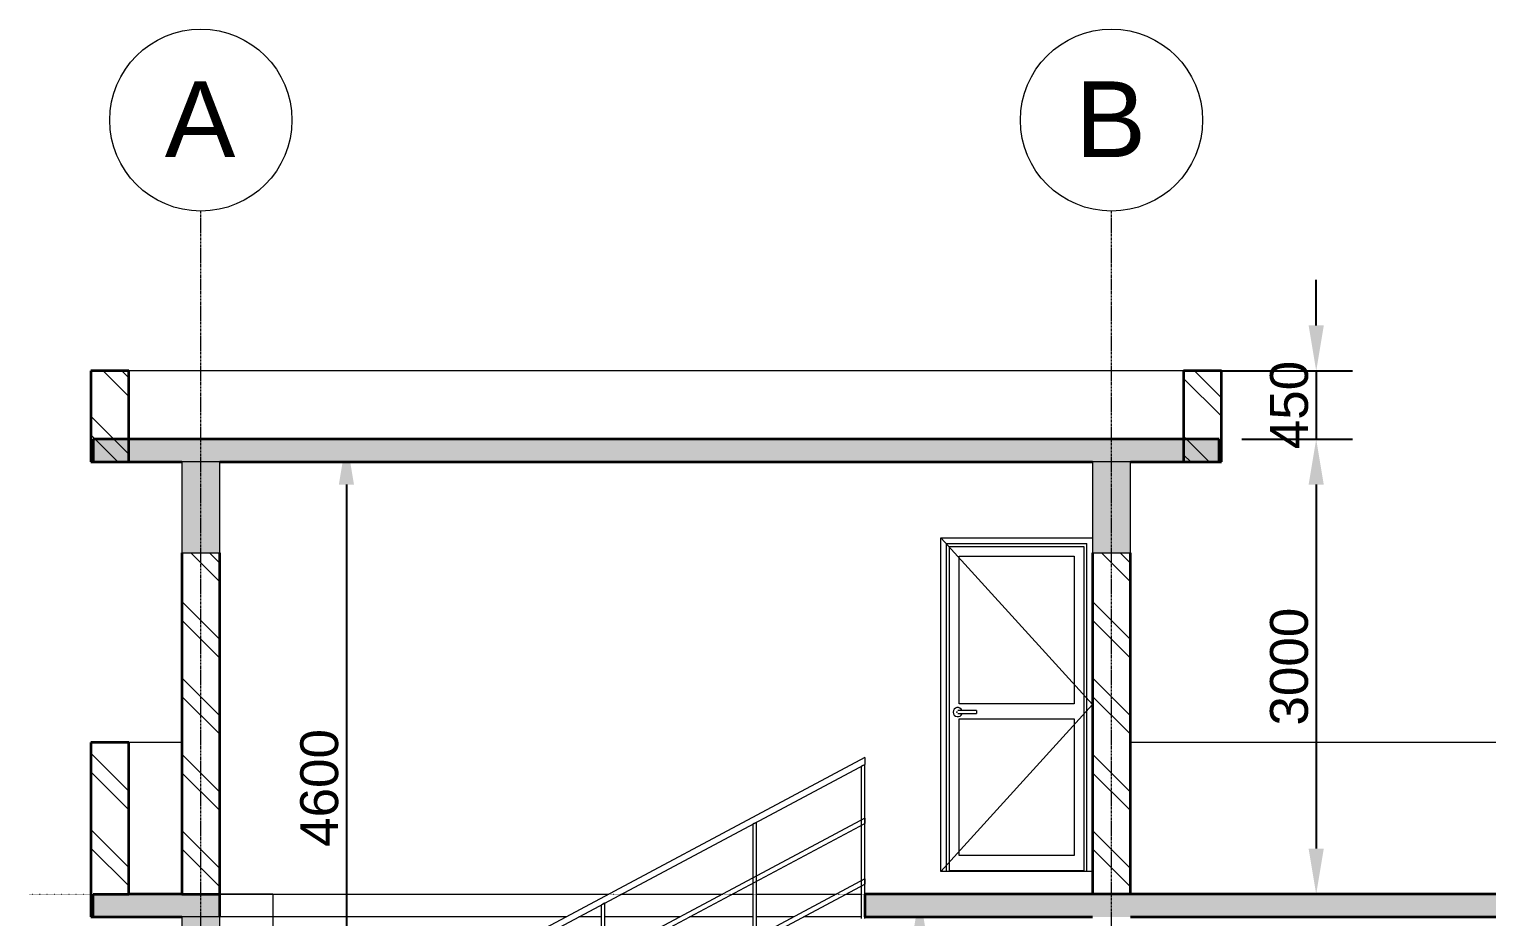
# Model space of a CAD drawing. Header units: millimetres. Extents: x -22696 to 333987, y -7117 to 2643871.
# Drawn here: x 97618 to 107223, y 7250 to 13104 of the extents above; entities that cross this region are included whole.
import ezdxf

# ---------------------------------------------------------------- set-up
doc = ezdxf.new("R2010")
doc.units = ezdxf.units.MM
doc.linetypes.add('Dot 2mm', pattern=[2, 0, -2])
doc.linetypes.add('Grid Line', pattern=[22.225, 12.7, -3.175, 3.175, -3.175])
for name, color, linetype, lineweight in [('A-010-M_LINE-T', 7, 'Continuous', 18), ('A_Center_Line', 7, 'Continuous', 9), ('A_Col_Ele', 7, 'Continuous', 18), ('A_Detail_Ele', 7, 'Continuous', 18), ('A_Dim1', 7, 'Continuous', 9), ('A_Door_Ele', 7, 'Continuous', 9), ('A_Floor_Ele', 7, 'Continuous', 9), ('A_Floor_Plan_Cut', 7, 'Continuous', 35), ('A_Floor_Sec', 7, 'Continuous', 35), ('A_level', 7, 'Continuous', 9), ('A_Railing', 250, 'Continuous', 9), ('A_Wall_Ele', 7, 'Continuous', 9), ('A_Wall_Plan', 7, 'Continuous', 35), ('A_Wall_Sec', 7, 'Continuous', 35)]:
    doc.layers.add(name, color=color, linetype=linetype, lineweight=lineweight)
doc.styles.add('Arial', font='arial.ttf', dxfattribs={"height": 250})
doc.styles.add('Arial_4', font='arial.ttf', dxfattribs={"height": 500})
doc.dimstyles.new('MM_Diagonal_-_2_5mm_Arial', dxfattribs={"dimscale": 304.8, "dimtxt": 255.06485, "dimasz": 0.984252, "dimexe": 0.787402, "dimexo": 0.492126, "dimgap": 0.164042, "dimtad": 1, "dimdec": 0, "dimzin": 0, "dimdsep": 46, "dimtxsty": 'Arial', "dimsah": 1, "dimcen": 0.09, "dimazin": 0, "dimtfac": 1, "dimtdec": 4, "dimtix": 1, "dimtmove": 0, "dimatfit": 3, "dimfxl": 0, "dimtvp": 1, "dimtolj": 1, "dimtzin": 0, "dimarcsym": 0})

# ---------------------------------------------------------------- blocks, each defined once
blk = doc.blocks.new('Railing - 25mm 2-542654-Section 2')
at = {"layer": 'A_Railing'}
for p, q in [((3637.1, 7861.1), (3637.1, 6920)), ((3662.1, 6920), (3662.1, 7874.4))]:
    blk.add_line(p, q, dxfattribs=at)
at = {"layer": 'A_Railing', "flags": 128}
for points in [[(3649.6, 7867.8), (3644.2, 7864.9), (3639.8, 7862.6), (3637.4, 7861.3), (3637.1, 7861.1)], [(3661.8, 7874.3), (3659.4, 7873), (3655, 7870.7), (3649.6, 7867.8)]]:
    blk.add_lwpolyline(points, dxfattribs=at)
blk = doc.blocks.new('Railing - 25mm 2-542652-Section 2')
at = {"layer": 'A_Railing'}
for p, q in [((2637.1, 7327.8), (2637.1, 6440)), ((2662.1, 6440), (2662.1, 7341.1))]:
    blk.add_line(p, q, dxfattribs=at)
at = {"layer": 'A_Railing', "flags": 128}
for points in [[(2649.6, 7334.5), (2644.2, 7331.6), (2639.8, 7329.2), (2637.4, 7328), (2637.1, 7327.8)], [(2661.8, 7341), (2659.4, 7339.7), (2655, 7337.3), (2649.6, 7334.5)]]:
    blk.add_lwpolyline(points, dxfattribs=at)
blk = doc.blocks.new('Railing - 25mm 2-542650-Section 2')
at = {"layer": 'A_Railing'}
for p, q in [((2362.5, 6288), (2362.5, 5320)), ((2387.5, 5320), (2387.5, 6274.7))]:
    blk.add_line(p, q, dxfattribs=at)
at = {"layer": 'A_Railing', "flags": 128}
for points in [[(2375, 6281.3), (2369.6, 6284.2), (2365.2, 6286.5), (2362.8, 6287.8)], [(2387.5, 6274.7), (2387.2, 6274.8), (2384.8, 6276.1), (2380.4, 6278.4), (2375, 6281.3)]]:
    blk.add_lwpolyline(points, dxfattribs=at)
blk = doc.blocks.new('Railing - 25mm 2-542648-Section 2')
at = {"layer": 'A_Railing'}
for p, q in [((3362.5, 5754.7), (3362.5, 4840)), ((3387.5, 4840), (3387.5, 5741.3))]:
    blk.add_line(p, q, dxfattribs=at)
at = {"layer": 'A_Railing', "flags": 128}
for points in [[(3375, 5748), (3369.6, 5750.9), (3365.2, 5753.2), (3362.8, 5754.5)], [(3387.5, 5741.3), (3387.2, 5741.5), (3384.8, 5742.8), (3380.4, 5745.1), (3375, 5748)]]:
    blk.add_lwpolyline(points, dxfattribs=at)
blk = doc.blocks.new('Railing - 25mm 2-V19-Section 2')
at = {"layer": 'A_Railing'}
for p, q in [((1637.1, 6660), (1637.1, 6431.3)), ((1662.1, 6444.6), (1662.1, 6660)), ((1637.1, 6414.3), (1637.1, 6292.3)), ((1662.1, 6292.3), (1662.1, 6427.6)), ((1637.1, 6277.7), (1637.1, 6031.4)), ((1662.1, 6044.6), (1662.1, 6277.7)), ((1637.1, 6014.3), (1637.1, 5892.3)), ((1662.1, 5892.3), (1662.1, 6027.6)), ((1637.1, 5877.7), (1637.1, 5800)), ((1662.1, 5800), (1662.1, 5877.7))]:
    blk.add_line(p, q, dxfattribs=at)
blk = doc.blocks.new('Railing - 25mm 2-542645-Section 2')
at = {"layer": 'A_Railing'}
for p, q in [((1637.1, 6674.9), (1637.1, 5800)), ((1662.1, 5800), (1662.1, 6661.6))]:
    blk.add_line(p, q, dxfattribs=at)
at = {"layer": 'A_Railing', "flags": 128}
for points in [[(1649.6, 6668.2), (1644.2, 6671.1), (1639.8, 6673.4), (1637.4, 6674.7), (1637.1, 6674.9)], [(1662.1, 6661.6), (1661.8, 6661.7), (1659.4, 6663), (1655, 6665.3), (1649.6, 6668.2)]]:
    blk.add_lwpolyline(points, dxfattribs=at)
blk = doc.blocks.new('Railing - 25mm 2-542643-Section 2')
at = {"layer": 'A_Railing'}
for p, q in [((4350, 8241.3), (4350, 7240)), ((4375, 7400), (4375, 8254.7)), ((4375, 7240), (4375, 7250))]:
    blk.add_line(p, q, dxfattribs=at)
at = {"layer": 'A_Railing', "flags": 128}
for points in [[(4362.5, 8248), (4357.1, 8245.1), (4352.7, 8242.8), (4350.3, 8241.5), (4350, 8241.3)], [(4374.7, 8254.5), (4372.3, 8253.2), (4367.9, 8250.9), (4362.5, 8248)]]:
    blk.add_lwpolyline(points, dxfattribs=at)
blk = doc.blocks.new('Railing - 25mm 2-542641-Section 2')
at = {"layer": 'A_Railing'}
for p, q in [((4350, 5228), (4350, 4360)), ((4375, 4360), (4375, 5214.7))]:
    blk.add_line(p, q, dxfattribs=at)
at = {"layer": 'A_Railing', "flags": 128}
for points in [[(4362.5, 5221.3), (4357.1, 5224.2), (4352.7, 5226.5), (4350.3, 5227.8)], [(4375, 5214.7), (4374.7, 5214.8), (4372.3, 5216.1), (4367.9, 5218.4), (4362.5, 5221.3)]]:
    blk.add_lwpolyline(points, dxfattribs=at)
blk = doc.blocks.new('Railing - Railing-555145-Section 2')
at = {"layer": 'A_Railing'}
for p, q in [((4375, 7900), (1899.9, 6580)), ((1931.8, 6563), (4375, 7866)), ((4375, 7500), (2274.8, 6379.9)), ((2306.7, 6362.9), (4375, 7466)), ((1857.6, 6557.4), (1661.9, 6453)), ((1661.9, 6419), (1889.4, 6540.4)), ((1637.3, 6439.9), (1634.6, 6438.5)), ((1634.6, 6404.5), (1637.3, 6405.9)), ((2232.7, 6357.4), (1900, 6180)), ((1931.9, 6163), (2264.5, 6340.4)), ((1675, 6300), (1664.6, 6300)), ((1664.6, 6285), (1664.6, 6299.5)), ((1664.6, 6272), (1664.6, 6285)), ((1664.6, 6270), (1667.5, 6270)), ((1667.5, 6270), (4375, 4826)), ((4375, 4860), (1675, 6300)), ((1868.2, 6163), (1662, 6053.1)), ((1662, 6019.1), (1900, 6146)), ((1637.2, 6039.8), (1634.6, 6038.5)), ((1634.6, 6004.5), (1637.2, 6005.8)), ((1675, 5900), (1664.6, 5900)), ((1664.6, 5885), (1664.6, 5899.5)), ((1664.6, 5872), (1664.6, 5885)), ((1664.6, 5870), (1667.5, 5870)), ((1667.5, 5870), (4375, 4426)), ((4375, 4460), (1675, 5900))]:
    blk.add_line(p, q, dxfattribs=at)
at = {"layer": 'A_Railing', "flags": 128}
for points in [[(4375, 7900), (4375, 7899.4), (4375, 7897.7), (4375, 7895), (4375, 7891.5), (4375, 7887.4), (4375, 7883)], [(4375, 7883), (4375, 7878.6), (4375, 7874.5), (4375, 7871), (4375, 7868.3), (4375, 7866.6), (4375, 7866)], [(4375, 7500), (4375, 7499.4), (4375, 7497.7), (4375, 7495), (4375, 7491.5), (4375, 7487.4), (4375, 7483)], [(4375, 7483), (4375, 7478.6), (4375, 7474.5), (4375, 7471), (4375, 7468.3), (4375, 7466.6), (4375, 7466)], [(1634.6, 6421.5), (1634.6, 6425.9), (1634.6, 6430), (1634.6, 6433.5), (1634.6, 6436.2), (1634.6, 6437.9), (1634.6, 6438.5)], [(1634.6, 6404.5), (1634.6, 6405), (1634.6, 6406.7), (1634.6, 6409.4), (1634.6, 6413), (1634.6, 6417.1), (1634.6, 6421.5)], [(1634.6, 6021.5), (1634.6, 6025.9), (1634.6, 6030), (1634.6, 6033.5), (1634.6, 6036.2), (1634.6, 6037.9), (1634.6, 6038.5)], [(1634.6, 6004.5), (1634.6, 6005), (1634.6, 6006.7), (1634.6, 6009.4), (1634.6, 6013), (1634.6, 6017.1), (1634.6, 6021.5)], [(4375, 4860), (4375, 4859.4), (4375, 4857.7), (4375, 4855), (4375, 4851.5), (4375, 4847.4), (4375, 4843)], [(4375, 4843), (4375, 4838.6), (4375, 4834.5), (4375, 4831), (4375, 4828.3), (4375, 4826.6), (4375, 4826)], [(4375, 4460), (4375, 4459.4), (4375, 4457.7), (4375, 4455), (4375, 4451.5), (4375, 4447.4), (4375, 4443)], [(4375, 4443), (4375, 4438.6), (4375, 4434.5), (4375, 4431), (4375, 4428.3), (4375, 4426.6), (4375, 4426)]]:
    blk.add_lwpolyline(points, dxfattribs=at)
at = {"layer": 'A_Railing'}
for centre, start, end in [((1649.6, 6285), 0, 180), ((1649.6, 6285), 180, 0), ((1649.6, 5885), 0, 180), ((1649.6, 5885), 180, 0)]:
    blk.add_arc(centre, 15, start, end, dxfattribs=at)
for points, knots in [([(1671.2, 6285), (1670.9, 6283.7), (1670.3, 6281.1), (1669.4, 6277.4), (1668.6, 6274.3), (1667.8, 6271.1), (1667.5, 6270), (1667.5, 6270)], [0, 0, 0, 0, 0.0833333, 0.1666667, 0.25, 0.3333333, 0.5, 0.5, 0.5, 0.5]), ([(1675, 6300), (1675, 6300), (1674.7, 6298.9), (1673.9, 6295.7), (1673.1, 6292.6), (1672.2, 6288.9), (1671.6, 6286.3), (1671.2, 6285)], [0.5, 0.5, 0.5, 0.5, 0.6666667, 0.75, 0.8333333, 0.9166667, 1, 1, 1, 1]), ([(1671.2, 5885), (1670.9, 5883.7), (1670.3, 5881.1), (1669.4, 5877.4), (1668.6, 5874.3), (1667.8, 5871.1), (1667.5, 5870), (1667.5, 5870)], [0, 0, 0, 0, 0.0833333, 0.1666667, 0.25, 0.3333333, 0.5, 0.5, 0.5, 0.5]), ([(1675, 5900), (1675, 5900), (1674.7, 5898.9), (1673.9, 5895.7), (1673.1, 5892.6), (1672.2, 5888.9), (1671.6, 5886.3), (1671.2, 5885)], [0.5, 0.5, 0.5, 0.5, 0.6666667, 0.75, 0.8333333, 0.9166667, 1, 1, 1, 1])]:
    blk.add_open_spline(points, degree=3, knots=knots, dxfattribs=at)
for name in ['Railing - 25mm 2-542643-Section 2', 'Railing - 25mm 2-542654-Section 2', 'Railing - 25mm 2-542652-Section 2', 'Railing - 25mm 2-542645-Section 2', 'Railing - 25mm 2-V19-Section 2', 'Railing - 25mm 2-542650-Section 2', 'Railing - 25mm 2-542648-Section 2', 'Railing - 25mm 2-542641-Section 2']:
    blk.add_blockref(name, (0, 0))
blk = doc.blocks.new('Top Rail Type - Top Rail_Internal_-555161-Section 2')
at = {"layer": 'A_Railing'}
for p, q in [((4375, 8300), (1629.6, 6835.8)), ((1669.6, 6811.8), (4375, 8254.7)), ((1629.6, 6835.8), (1629.6, 6680)), ((1669.6, 6701.9), (1669.6, 6811.8)), ((1656.2, 6664.7), (4375, 5214.7)), ((4375, 5260), (1675, 6700))]:
    blk.add_line(p, q, dxfattribs=at)
at = {"layer": 'A_Railing', "flags": 128}
for points in [[(4375, 8300), (4375, 8299.2), (4375, 8297), (4375, 8293.4), (4375, 8288.7), (4375, 8283.2), (4375, 8277.3)], [(4375, 8277.3), (4375, 8271.5), (4375, 8266), (4375, 8261.3), (4375, 8257.7), (4375, 8255.4), (4375, 8254.7)], [(1629.6, 6835.8), (1630.3, 6835.4), (1632.3, 6834.2), (1635.5, 6832.3), (1639.6, 6829.8), (1644.4, 6826.9), (1649.6, 6823.8), (1654.8, 6820.7), (1659.6, 6817.8), (1663.7, 6815.3), (1666.9, 6813.4), (1668.9, 6812.2), (1669.6, 6811.8)], [(1649.6, 6823.8), (1644.4, 6826.9), (1639.6, 6829.8), (1635.5, 6832.3), (1632.3, 6834.2), (1630.3, 6835.4), (1629.6, 6835.8)], [(1669.6, 6811.8), (1668.9, 6812.2), (1666.9, 6813.4), (1663.7, 6815.3), (1659.6, 6817.8), (1654.8, 6820.7), (1649.6, 6823.8)], [(1654.8, 6699.3), (1649.6, 6700), (1644.4, 6699.3), (1639.6, 6697.3), (1635.5, 6694.1), (1632.3, 6690), (1630.3, 6685.2), (1629.6, 6680)], [(1629.6, 6680), (1630.3, 6674.8), (1632.3, 6670), (1635.5, 6665.9), (1637.3, 6664.2)], [(1656.2, 6664.7), (1651.9, 6667.7), (1648.6, 6671.8), (1646.5, 6676.5), (1645.6, 6681.7), (1646.1, 6686.9), (1647.9, 6691.8)], [(1647.9, 6691.8), (1651, 6696), (1655, 6699.3), (1659.8, 6701.5), (1664.9, 6702.3), (1670.1, 6701.8), (1675, 6700)], [(4375, 5260), (4375, 5259.2), (4375, 5257), (4375, 5253.4), (4375, 5248.7), (4375, 5243.2), (4375, 5237.3)], [(4375, 5237.3), (4375, 5231.5), (4375, 5226), (4375, 5221.3), (4375, 5217.7), (4375, 5215.4), (4375, 5214.7)]]:
    blk.add_lwpolyline(points, dxfattribs=at)
blk = doc.blocks.new('MM_Single leaf Flush Door - D1-V20-Section 2')
at = {"layer": 'A_Door_Ele'}
for p, q in [((5875, 8650), (4878, 9747)), ((4913, 9712), (5837, 9712)), ((4913, 7550), (4913, 9712)), ((5837, 7550), (5837, 9712)), ((4932, 9693), (5818, 9693)), ((4932, 7550), (4932, 9693)), ((4996.5, 8655), (4996.5, 9628.5)), ((4996.5, 9628.5), (5753.5, 9628.5)), ((5753.5, 9628.5), (5753.5, 8655)), ((5818, 9693), (5818, 7550)), ((5875, 8650), (4875, 7550)), ((5753.5, 8655), (4996.5, 8655)), ((4996.5, 7655), (4996.5, 8555)), ((4996.5, 8555), (5753.5, 8555)), ((5110, 8610), (5005, 8610)), ((5005, 8590), (5110, 8590)), ((5110, 8610), (5110, 8600)), ((5110, 8600), (5110, 8590)), ((5753.5, 8555), (5753.5, 7655)), ((5753.5, 7655), (4996.5, 7655)), ((4932, 7555), (5818, 7555))]:
    blk.add_line(p, q, dxfattribs=at)
at = {"layer": 'A_Door_Ele', "flags": 128}
for points in [[(5005, 8610), (5004.4, 8610), (5003.8, 8610), (5003.2, 8610), (5002.6, 8610), (5002, 8610), (5001.4, 8610), (5000.9, 8610), (5000.3, 8610), (4999.7, 8610), (4999.2, 8610), (4998.6, 8610), (4998.1, 8610), (4997.5, 8610), (4997, 8610), (4996.5, 8610), (4996, 8610), (4995.6, 8610), (4995.1, 8610), (4994.7, 8610), (4994.2, 8610), (4993.8, 8610), (4993.4, 8610), (4993.1, 8610), (4992.7, 8610), (4992.4, 8610), (4992.1, 8610), (4991.8, 8610), (4991.5, 8610), (4991.2, 8610), (4991, 8610), (4990.8, 8610), (4990.6, 8610), (4990.5, 8610), (4990.3, 8610), (4990.2, 8610), (4990.1, 8610), (4990.1, 8610), (4990, 8610), (4990, 8610)], [(4990, 8590), (4990, 8590), (4990, 8590), (4990.1, 8590), (4990.2, 8590), (4990.3, 8590), (4990.4, 8590), (4990.6, 8590), (4990.8, 8590), (4991, 8590), (4991.2, 8590), (4991.4, 8590), (4991.7, 8590), (4992, 8590), (4992.3, 8590), (4992.6, 8590), (4993, 8590), (4993.3, 8590), (4993.7, 8590), (4994.1, 8590), (4994.5, 8590), (4995, 8590), (4995.4, 8590), (4995.9, 8590), (4996.4, 8590), (4996.9, 8590), (4997.4, 8590), (4997.9, 8590), (4998.5, 8590), (4999, 8590), (4999.6, 8590), (5000.1, 8590), (5000.7, 8590), (5001.3, 8590), (5001.9, 8590), (5002.5, 8590), (5003, 8590), (5003.6, 8590), (5004.2, 8590), (5004.8, 8590), (5005, 8590)]]:
    blk.add_lwpolyline(points, dxfattribs=at)
at = {"layer": 'A_Door_Ele'}
for centre, radius, start, end in [((4987.5, 8600), 30, 21.97017, 180), ((4987.5, 8600), 30, 180, 340.43675), ((4990, 8600), 10, 150, 180), ((4990, 8600), 10, 180, 210), ((4990, 8600), 10, 90, 105), ((4990, 8600), 10, 255, 270)]:
    blk.add_arc(centre, radius, start, end, dxfattribs=at)
blk = doc.blocks.new('Grid - MM_Grid Head - Circle-325942-Section 2')
at = {"layer": 'A_Center_Line'}
blk.add_circle((0, 12503.6), 600, dxfattribs=at)
blk = doc.blocks.new('DIMBLOCK67-Section 2')
at = {"layer": 'A_Dim1', "color": 0, "lineweight": -2}
for p, q in [((103547.6, 7400), (103245.5, 7400)), ((103485.5, 7100), (103485.5, 4500)), ((103547.6, 4200), (103245.5, 4200))]:
    blk.add_line(p, q, dxfattribs=at)
at = {"layer": 'A_Dim1', "color": 0}
for points in [[(103435.5, 7100), (103535.5, 7100), (103485.5, 7400)], [(103435.5, 4500), (103535.5, 4500), (103485.5, 4200)]]:
    blk.add_solid(points, dxfattribs=at)
at = {"layer": 'Defpoints', "color": 0}
for p in [(103697.6, 7400), (103485.5, 4200), (103697.6, 4200)]:
    blk.add_point(p, dxfattribs=at)
at = {"layer": 'A_Dim1', "color": 0, "insert": (103307.7, 5800), "char_height": 250, "width": 922.942, "attachment_point": 5, "rotation": 90, "style": 'Arial'}
blk.add_mtext('\\A1;3200', dxfattribs=at)
blk = doc.blocks.new('DIMBLOCK69-Section 2')
at = {"layer": 'A_Dim1', "color": 0, "lineweight": -2}
for p, q in [((99770.6, 10400), (99468.4, 10400)), ((99708.4, 10100), (99708.4, 6100)), ((99770.6, 5800), (99468.4, 5800))]:
    blk.add_line(p, q, dxfattribs=at)
at = {"layer": 'A_Dim1', "color": 0}
for points in [[(99658.4, 10100), (99758.4, 10100), (99708.4, 10400)], [(99658.4, 6100), (99758.4, 6100), (99708.4, 5800)]]:
    blk.add_solid(points, dxfattribs=at)
at = {"layer": 'Defpoints', "color": 0}
for p in [(99920.6, 10400), (99708.4, 5800), (99920.6, 5800)]:
    blk.add_point(p, dxfattribs=at)
at = {"layer": 'A_Dim1', "color": 0, "insert": (99530.8, 8100), "char_height": 250, "width": 922.942, "attachment_point": 5, "rotation": 90, "style": 'Arial'}
blk.add_mtext('\\A1;4600', dxfattribs=at)
blk = doc.blocks.new('DIMBLOCK70-Section 2')
at = {"layer": 'A_Dim1', "color": 0, "lineweight": -2}
for p, q in [((105609.4, 10400), (106338.5, 10400)), ((106098.5, 10100), (106098.5, 7700)), ((106160.6, 7400), (105858.5, 7400))]:
    blk.add_line(p, q, dxfattribs=at)
at = {"layer": 'A_Dim1', "color": 0}
for points in [[(106048.5, 10100), (106148.5, 10100), (106098.5, 10400)], [(106048.5, 7700), (106148.5, 7700), (106098.5, 7400)]]:
    blk.add_solid(points, dxfattribs=at)
at = {"layer": 'Defpoints', "color": 0}
for p in [(105459.4, 10400), (106098.5, 7400), (106310.6, 7400)]:
    blk.add_point(p, dxfattribs=at)
at = {"layer": 'A_Dim1', "color": 0, "insert": (105920.8, 8900), "char_height": 250, "width": 922.942, "attachment_point": 5, "rotation": 90, "style": 'Arial'}
blk.add_mtext('\\A1;3000', dxfattribs=at)
blk = doc.blocks.new('DIMBLOCK71-Section 2')
at = {"layer": 'A_Dim1', "color": 0, "lineweight": -2}
for p, q in [((106098.5, 11150), (106098.5, 11450)), ((105374.4, 10850), (106338.5, 10850)), ((106098.5, 10850), (106098.5, 10400)), ((105609.4, 10400), (106338.5, 10400)), ((106098.5, 10100), (106098.5, 9800))]:
    blk.add_line(p, q, dxfattribs=at)
at = {"layer": 'A_Dim1', "color": 0}
for points in [[(106048.5, 11150), (106148.5, 11150), (106098.5, 10850)], [(106048.5, 10100), (106148.5, 10100), (106098.5, 10400)]]:
    blk.add_solid(points, dxfattribs=at)
at = {"layer": 'Defpoints', "color": 0}
for p in [(105224.4, 10850), (105459.4, 10400), (106098.5, 10400)]:
    blk.add_point(p, dxfattribs=at)
at = {"layer": 'A_Dim1', "color": 0, "insert": (105920.9, 10625), "char_height": 250, "width": 692.207, "attachment_point": 5, "rotation": 90, "style": 'Arial'}
blk.add_mtext('\\A1;450', dxfattribs=at)

msp = doc.modelspace()

# ---------------------------------------------------------------- hatches: boundary and pattern name
at = {"layer": 'A_Detail_Ele', "lineweight": 9}
for points in [[(98624.4, 9650), (98874.4, 9650), (98874.4, 10250), (98624.4, 10250)], [(104624.4, 9650), (104874.4, 9650), (104874.4, 10250), (104624.4, 10250)], [(98624.4, 6650), (98874.4, 6650), (98874.4, 7250), (98624.4, 7250), (98624.4, 6810.2)]]:
    msp.add_hatch(color=9, dxfattribs=at).paths.add_polyline_path(points)
at = {"layer": 'A_Floor_Plan_Cut', "lineweight": 9}
msp.add_hatch(color=9, dxfattribs=at).paths.add_polyline_path([(105459.4, 10250), (105459.4, 10400), (98039.4, 10400), (98039.4, 10250), (104874.4, 10250)])
h = msp.add_hatch(color=9, dxfattribs=at)
h.paths.add_polyline_path([(113859.4, 7250), (113859.4, 7400), (103124.4, 7400), (103124.4, 7250), (113274.4, 7250)])
h.paths.add_polyline_path([(98874.4, 7250), (98874.4, 7400), (98039.4, 7400), (98039.4, 7250), (98624.4, 7250)])
at = {"layer": 'A_Wall_Plan', "lineweight": 9}
h = msp.add_hatch(dxfattribs=at)
h.set_pattern_fill('FP_45', color=8, angle=-225, style=0, pattern_type=2)
h.set_pattern_definition([(315, (98024.44, 10550), (251.45, 251.45), []), (315, (98405.44, 10550), (251.45, 251.45), [])])
h.paths.add_polyline_path([(98274.4, 10250), (98274.4, 10850), (98024.4, 10850), (98024.4, 10250)])
h = msp.add_hatch(dxfattribs=at)
h.set_pattern_fill('FP_46', color=8, angle=135, style=0, pattern_type=2)
h.set_pattern_definition([(135, (105474.44, 10550), (-251.45, -251.45), []), (135, (105093.44, 10550), (-251.45, -251.45), [])])
h.paths.add_polyline_path([(105474.4, 10250), (105474.4, 10850), (105224.4, 10850), (105224.4, 10250)])
h = msp.add_hatch(dxfattribs=at)
h.set_pattern_fill('FP_44', color=8, angle=-225, style=0, pattern_type=2)
h.set_pattern_definition([(315, (98624.44, 8825), (251.45, 251.45), []), (315, (99005.44, 8825), (251.45, 251.45), [])])
h.paths.add_polyline_path([(98624.4, 7400), (98874.4, 7400), (98874.4, 9650), (98624.4, 9650), (98624.4, 8367.8)])
h = msp.add_hatch(dxfattribs=at)
h.set_pattern_fill('FP_43', color=8, angle=-225, style=0, pattern_type=2)
h.set_pattern_definition([(315, (104624.44, 8825), (251.45, 251.45), []), (315, (105005.44, 8825), (251.45, 251.45), [])])
h.paths.add_polyline_path([(104624.4, 7400), (104874.4, 7400), (104874.4, 9650), (104624.4, 9650), (104624.4, 8367.8)])
h = msp.add_hatch(dxfattribs=at)
h.set_pattern_fill('FP_41', color=8, angle=-225, style=0, pattern_type=2)
h.set_pattern_definition([(315, (98024.44, 7825), (251.45, 251.45), []), (315, (98405.44, 7825), (251.45, 251.45), [])])
h.paths.add_polyline_path([(98039.4, 7250), (98039.4, 7400), (98274.4, 7400), (98274.4, 8400), (98024.4, 8400), (98024.4, 7250)])

# ---------------------------------------------------------------- linework, layer by layer
at = {"layer": 'A-010-M_LINE-T', "lineweight": 9}
for p, q in [((98874.4, 10250), (98624.4, 10250)), ((98624.4, 10250), (98624.4, 9650)), ((98874.4, 9650), (98874.4, 10250)), ((104874.4, 10250), (104624.4, 10250)), ((104624.4, 10250), (104624.4, 9650)), ((104874.4, 9650), (104874.4, 10250)), ((98624.4, 9650), (98874.4, 9650)), ((104624.4, 9650), (104874.4, 9650)), ((98874.4, 7250), (98624.4, 7250)), ((98624.4, 7250), (98624.4, 6650)), ((98874.4, 6650), (98874.4, 7250))]:
    msp.add_line(p, q, dxfattribs=at)
at = {"layer": 'A_Center_Line', "color": 8, "linetype": 'Grid Line'}
for p, q in [((98749.4, -754.8), (98749.4, 11903.6)), ((104749.4, -754.8), (104749.4, 11903.6))]:
    msp.add_line(p, q, dxfattribs=at)
at = {"layer": 'A_Col_Ele', "color": 7}
for p, q in [((99224.4, 7400), (98874.4, 7400)), ((99224.4, 7400), (99224.4, 7250)), ((99224.4, 7250), (99224.4, 5800))]:
    msp.add_line(p, q, dxfattribs=at)
at = {"layer": 'A_Floor_Ele'}
for p, q in [((98874.4, 7400), (101436.9, 7400)), ((101521.9, 7400), (102186.9, 7400)), ((102250.7, 7400), (102386.7, 7400)), ((102411.4, 7400), (102936.9, 7400)), ((103000.6, 7400), (103099.5, 7400)), ((101155.7, 7250), (98874.4, 7250))]:
    msp.add_line(p, q, dxfattribs=at)
at = {"layer": 'A_Floor_Sec'}
for p, q in [((105459.4, 10400), (98039.4, 10400)), ((98039.4, 10400), (98039.4, 10250)), ((105459.4, 10250), (105459.4, 10400)), ((98274.4, 10250), (98624.4, 10250)), ((98874.4, 10250), (104624.4, 10250)), ((104874.4, 10250), (105224.4, 10250)), ((98624.4, 7400), (98274.4, 7400)), ((98874.4, 7250), (98874.4, 7400)), ((113624.4, 7400), (103124.4, 7400)), ((103124.4, 7400), (103124.4, 7250)), ((98039.4, 7250), (98624.4, 7250)), ((103124.4, 7250), (104624.4, 7250)), ((104874.4, 7250), (108824.4, 7250))]:
    msp.add_line(p, q, dxfattribs=at)
at = {"layer": 'A_level', "linetype": 'Dot 2mm'}
msp.add_line((97617.9, 7400), (115853, 7400), dxfattribs=at)
at = {"layer": 'A_Wall_Ele', "color": 7}
for p, q in [((105224.4, 10850), (98274.4, 10850)), ((103624.4, 7550), (103624.4, 9750)), ((103624.4, 9750), (104624.4, 9750)), ((98624.4, 8400), (98274.4, 8400)), ((113624.4, 8400), (104874.4, 8400)), ((104624.4, 7550), (103624.4, 7550)), ((99224.4, 7250), (99224.4, 5800)), ((101387, 7250), (101240.7, 7250)), ((101905.7, 7250), (101411.1, 7250)), ((102386.7, 7250), (101969.4, 7250)), ((102655.7, 7250), (102411.4, 7250)), ((103099.4, 7250), (102719.3, 7250))]:
    msp.add_line(p, q, dxfattribs=at)
at = {"layer": 'A_Wall_Plan', "color": 13}
for p, q in [((98039.4, 7250), (98039.4, 7400)), ((98039.4, 7400), (98274.4, 7400))]:
    msp.add_line(p, q, dxfattribs=at)
at = {"layer": 'A_Wall_Sec'}
for p, q in [((98274.4, 10850), (98024.4, 10850)), ((98024.4, 10850), (98024.4, 10250)), ((98274.4, 10250), (98274.4, 10850)), ((105224.4, 10850), (105224.4, 10250)), ((105474.4, 10850), (105224.4, 10850)), ((105474.4, 10250), (105474.4, 10850)), ((98024.4, 10250), (98274.4, 10250)), ((105224.4, 10250), (105474.4, 10250)), ((98624.4, 9650), (98624.4, 7400)), ((98874.4, 7400), (98874.4, 9650)), ((104624.4, 9650), (104624.4, 7400)), ((104874.4, 7400), (104874.4, 9650)), ((98274.4, 8400), (98024.4, 8400)), ((98024.4, 8400), (98024.4, 7250)), ((98274.4, 7400), (98274.4, 8400)), ((98624.4, 7400), (98874.4, 7400)), ((98024.4, 7250), (98039.4, 7250))]:
    msp.add_line(p, q, dxfattribs=at)

# ---------------------------------------------------------------- block references
at = {"layer": 'A_Center_Line'}
for p in [(98749.4, 0), (104749.4, 0)]:
    msp.add_blockref('Grid - MM_Grid Head - Circle-325942-Section 2', p, dxfattribs=at)
at = {"layer": 'A_Door_Ele'}
msp.add_blockref('MM_Single leaf Flush Door - D1-V20-Section 2', (98749.4, 0), dxfattribs=at)
at = {"layer": 'A_Railing'}
for name in ['Top Rail Type - Top Rail_Internal_-555161-Section 2', 'Railing - Railing-555145-Section 2']:
    msp.add_blockref(name, (98749.4, 0), dxfattribs=at)

# ---------------------------------------------------------------- texts
at = {"layer": 'A_Center_Line', "char_height": 500, "width": 569.198, "attachment_point": 1, "style": 'Arial_4'}
for s, insert in [('A', (98511.3, 12759.5)), ('B', (104511.3, 12759.5))]:
    msp.add_mtext(s, dxfattribs=dict(at, insert=insert))

# ---------------------------------------------------------------- dimensions: what is measured, and where the dimension line sits
at = {"layer": 'A_Dim1'}
for base, p1, p2, override, picture, middle in [((106098.5, 10400), (105224.4, 10850), (105459.4, 10400), {"dimpost": '<>', "dimfxl": 507.666229}, 'DIMBLOCK71-Section 2', (105920.9, 10625)), ((99708.4, 5800), (99920.6, 10400), (99920.6, 5800), {"dimpost": '<>', "dimfxl": 4600}, 'DIMBLOCK69-Section 2', (99530.8, 8100)), ((106098.5, 7400), (105459.4, 10400), (106310.6, 7400), {"dimpost": '<>', "dimfxl": 3118.41635}, 'DIMBLOCK70-Section 2', (105920.8, 8900)), ((103485.5, 4200), (103697.6, 7400), (103697.6, 4200), {"dimpost": '<>', "dimfxl": 3200}, 'DIMBLOCK67-Section 2', (103307.7, 5800))]:
    dim = msp.add_linear_dim(base=base, p1=p1, p2=p2, angle=90, dimstyle='MM_Diagonal_-_2_5mm_Arial', override=override, dxfattribs=at)
    dim.commit()
    dim.dimension.update_dxf_attribs({"geometry": picture, "text_midpoint": middle})

doc.saveas('drawing.dxf')
